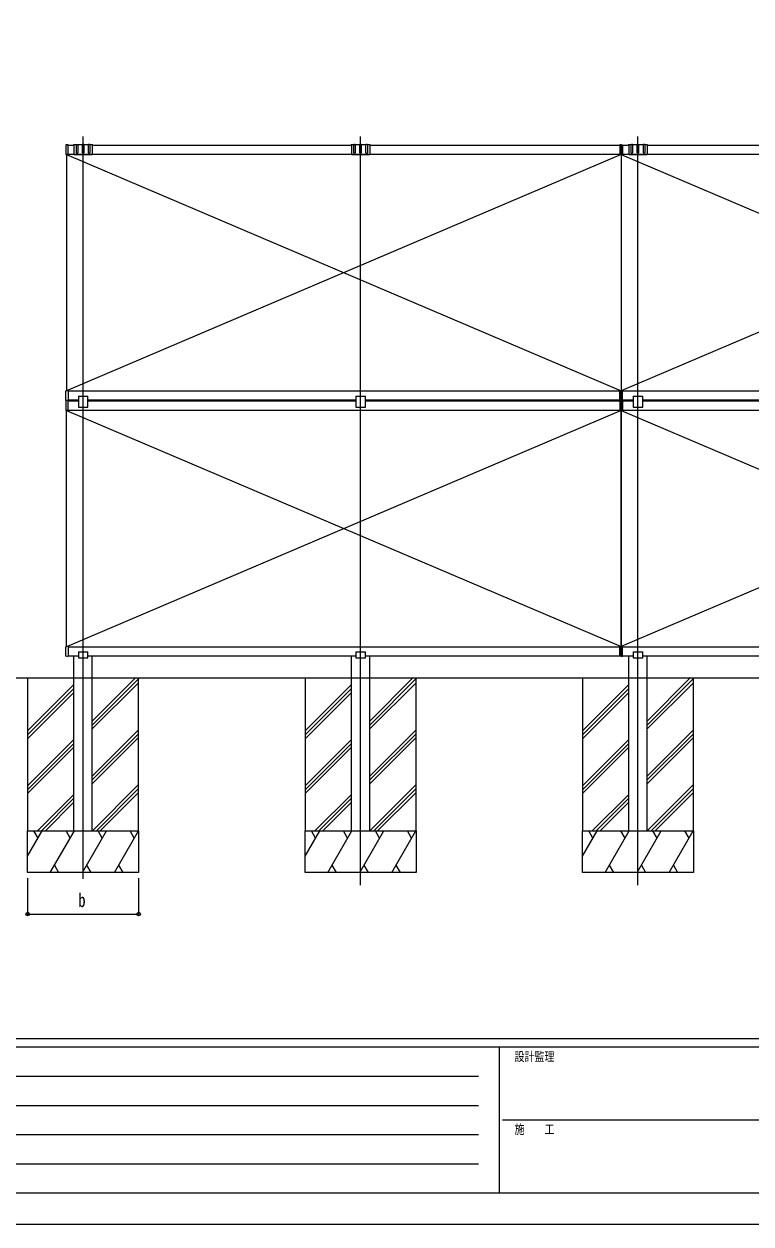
# Model space of a CAD drawing. Units: millimetres, scale not verified. Extents: x -6308 to 6308, y -4455 to 4455.
# Drawn here: x -3671 to -1050, y -4455 to -128 of the extents above; entities that cross this region are included whole.
import ezdxf
from ezdxf.enums import TextEntityAlignment as Align

# ---------------------------------------------------------------- set-up
doc = ezdxf.new("R2010")
doc.units = ezdxf.units.MM
doc.header["$LTSCALE"] = 20
for name, color, linetype in [('0-3_YKK_12', 2, 'Continuous'), ('0-4_YKK_A1', 4, 'Continuous'), ('0-5_YKK_D', 6, 'Continuous'), ('0-6_YKK_ZWAK', 7, 'Continuous')]:
    doc.layers.add(name, color=color, linetype=linetype)
doc.styles.add('ＭＳ ゴシック', font='')
doc.styles.get('ＭＳ ゴシック').set_extended_font_data('MS Gothic')

msp = doc.modelspace()

# ---------------------------------------------------------------- linework, layer by layer
at = {"layer": '0-3_YKK_12'}
for p, q in [((-3457.47, -3210.94), (-3457.47, -534.22)), ((-2457.57, -3233.21), (-2457.57, -534.22)), ((-1457.57, -3233.21), (-1457.57, -534.22))]:
    msp.add_line(p, q, dxfattribs=at)
at = {"layer": '0-4_YKK_A1'}
for p, q in [((-3520.07, -565.3), (-3520.07, -597.94)), ((-3512.39, -563.89), (-3519.13, -564.3)), ((-3512.39, -599.35), (-3519.13, -598.94)), ((-3518.07, -599.01), (-1518.07, -1450.44)), ((-3518.07, -599.01), (-3518.07, -1450.99)), ((-1518.07, -599.38), (-3518.07, -1450.99)), ((-3512.07, -565), (-3490.47, -565)), ((-3512.07, -599.05), (-3512.07, -598.37)), ((-1522.57, -599), (-3512.07, -599)), ((-3481.97, -563.5), (-3490.47, -563.5)), ((-3490.47, -563.5), (-3490.47, -597.51)), ((-3489.47, -598.51), (-3457.93, -598.51)), ((-3481.97, -592.5), (-3481.97, -563.5)), ((-3480.97, -562.5), (-3477.97, -562.5)), ((-3459.97, -563.5), (-3476.97, -563.5)), ((-3476.97, -563.5), (-3476.97, -592.5)), ((-3459.97, -592.5), (-3459.97, -563.5)), ((-3458.97, -562.5), (-3455.97, -562.5)), ((-3457.63, -598.51), (-3457.31, -598.51)), ((-3457.01, -598.51), (-3425.47, -598.51)), ((-3437.97, -563.5), (-3454.97, -563.5)), ((-3454.97, -563.5), (-3454.97, -592.5)), ((-3437.97, -592.5), (-3437.97, -563.5)), ((-3433.97, -562.5), (-3436.97, -562.5)), ((-3424.47, -563.5), (-3432.97, -563.5)), ((-3432.97, -563.5), (-3432.97, -592.5)), ((-3424.47, -563.5), (-3424.47, -597.51)), ((-3424.47, -565), (-2490.57, -565)), ((-2482.07, -563.5), (-2490.57, -563.5)), ((-2490.57, -563.5), (-2490.57, -597.51)), ((-2489.57, -598.51), (-2458.03, -598.51)), ((-2482.07, -592.5), (-2482.07, -563.5)), ((-2481.07, -562.5), (-2478.07, -562.5)), ((-2460.07, -563.5), (-2477.07, -563.5)), ((-2477.07, -563.5), (-2477.07, -592.5)), ((-2460.07, -592.5), (-2460.07, -563.5)), ((-2459.07, -562.5), (-2456.07, -562.5)), ((-2457.73, -598.51), (-2457.41, -598.51)), ((-2457.11, -598.51), (-2425.57, -598.51)), ((-2438.07, -563.5), (-2455.07, -563.5)), ((-2455.07, -563.5), (-2455.07, -592.5)), ((-2438.07, -592.5), (-2438.07, -563.5)), ((-2434.07, -562.5), (-2437.07, -562.5)), ((-2424.57, -563.5), (-2433.07, -563.5)), ((-2433.07, -563.5), (-2433.07, -592.5)), ((-2424.57, -563.5), (-2424.57, -597.51)), ((-2424.57, -565), (-1522.57, -565)), ((-1522.57, -564.34), (-1522.57, -565.14)), ((-1522.57, -565.14), (-1522.57, -598.38)), ((-1522.57, -598.38), (-1522.57, -599.18)), ((-1518.07, -563.88), (-1522.39, -564.15)), ((-1522.01, -599.38), (-1518.07, -599.38)), ((-1518.07, -564.88), (-1518.07, -598.38)), ((-1518.07, -565), (-1518.07, -1485)), ((-1518.07, -599.38), (-1518.07, -598.38)), ((-1518.07, -599.01), (-1518.07, -1450.99)), ((481.92, -599.3), (-1518.07, -1450.44)), ((-1514.13, -599.38), (-1518.07, -599.38)), ((-1518.07, -599.38), (481.92, -1450.7)), ((-1513.57, -564.34), (-1513.57, -565.14)), ((-1513.57, -565), (-1490.47, -565)), ((-1513.57, -565.14), (-1513.57, -598.38)), ((-1513.57, -598.38), (-1513.57, -599.18)), ((475.93, -599), (-1513.57, -599)), ((-1482.07, -563.5), (-1490.57, -563.5)), ((-1490.57, -563.5), (-1490.57, -597.51)), ((-1489.57, -598.51), (-1458.03, -598.51)), ((-1482.07, -592.5), (-1482.07, -563.5)), ((-1481.07, -562.5), (-1478.07, -562.5)), ((-1460.07, -563.5), (-1477.07, -563.5)), ((-1477.07, -563.5), (-1477.07, -592.5)), ((-1460.07, -592.5), (-1460.07, -563.5)), ((-1459.07, -562.5), (-1456.07, -562.5)), ((-1457.73, -598.51), (-1457.41, -598.51)), ((-1457.11, -598.51), (-1425.57, -598.51)), ((-1438.07, -563.5), (-1455.07, -563.5)), ((-1455.07, -563.5), (-1455.07, -592.5)), ((-1438.07, -592.5), (-1438.07, -563.5)), ((-1434.07, -562.5), (-1437.07, -562.5)), ((-1424.57, -563.5), (-1433.07, -563.5)), ((-1433.07, -563.5), (-1433.07, -592.5)), ((-1424.57, -563.5), (-1424.57, -597.51)), ((-1424.47, -565), (-490.57, -565)), ((-3520.07, -1484.7), (-3520.07, -1452.06)), ((-3512.39, -1450.65), (-3519.13, -1451.06)), ((-3512.07, -1450.95), (-3512.07, -1451.63)), ((-3512.07, -1451), (-1522.57, -1451)), ((-3474.77, -1469.9), (-3440.17, -1469.9)), ((-3474.77, -1469.9), (-3474.77, -1510)), ((-3440.17, -1510), (-3440.17, -1469.9)), ((-2474.87, -1469.9), (-2440.27, -1469.9)), ((-2474.87, -1469.9), (-2474.87, -1510)), ((-2440.27, -1510), (-2440.27, -1469.9)), ((-1522.57, -1451.44), (-1522.57, -1450.64)), ((-1522.57, -1484.68), (-1522.57, -1451.44)), ((-1522.01, -1450.44), (-1518.07, -1450.44)), ((-1518.07, -1450.44), (-1518.07, -1451.44)), ((-1514.13, -1450.44), (-1518.07, -1450.44)), ((-1518.07, -1484.94), (-1518.07, -1451.44)), ((-1513.57, -1451.44), (-1513.57, -1450.64)), ((-1513.57, -1451), (475.93, -1451)), ((-1513.57, -1484.68), (-1513.57, -1451.44)), ((-1474.87, -1469.9), (-1440.27, -1469.9)), ((-1474.87, -1469.9), (-1474.87, -1510)), ((-1440.27, -1510), (-1440.27, -1469.9)), ((-3520.07, -1487.8), (-3520.07, -1520.44)), ((-3512.39, -1486.11), (-3519.13, -1485.7)), ((-3512.39, -1486.39), (-3519.13, -1486.8)), ((-3474.77, -1485), (-3512.07, -1485)), ((-3512.07, -1487.5), (-3474.77, -1487.5)), ((-3474.77, -1510), (-3440.17, -1510)), ((-2474.87, -1485), (-3440.17, -1485)), ((-3440.17, -1487.5), (-2474.87, -1487.5)), ((-2474.87, -1510), (-2440.27, -1510)), ((-1522.57, -1485), (-2440.27, -1485)), ((-2440.27, -1487.5), (-1522.57, -1487.5)), ((-1522.57, -1485.47), (-1522.57, -1484.68)), ((-1522.57, -1486.84), (-1522.57, -1487.64)), ((-1522.57, -1487.64), (-1522.57, -1520.88)), ((-1518.07, -1485.94), (-1522.39, -1485.67)), ((-1518.07, -1486.38), (-1522.39, -1486.65)), ((-1518.07, -1487.38), (-1518.07, -1520.88)), ((-1518.07, -1487.5), (-1518.07, -2407.5)), ((-1513.57, -1485.47), (-1513.57, -1484.68)), ((-1474.77, -1485), (-1513.57, -1485)), ((-1513.57, -1486.84), (-1513.57, -1487.64)), ((-1513.57, -1487.5), (-1474.77, -1487.5)), ((-1513.57, -1487.64), (-1513.57, -1520.88)), ((-1474.87, -1510), (-1440.27, -1510)), ((-474.87, -1485), (-1440.17, -1485)), ((-1440.17, -1487.5), (-474.87, -1487.5)), ((-3512.39, -1521.85), (-3519.13, -1521.44)), ((-3518.07, -1521.51), (-1518.07, -2372.94)), ((-3518.07, -2373.49), (-3518.07, -1521.51)), ((-1518.07, -1521.88), (-3518.07, -2373.49)), ((-3512.07, -1521.55), (-3512.07, -1520.87)), ((-1522.57, -1521.5), (-3512.07, -1521.5)), ((-1522.57, -1520.88), (-1522.57, -1521.68)), ((-1522.01, -1521.88), (-1518.07, -1521.88)), ((-1518.07, -1521.88), (-1518.07, -1520.88)), ((-1518.07, -2373.49), (-1518.07, -1521.51)), ((481.92, -1521.8), (-1518.07, -2372.94)), ((-1514.13, -1521.88), (-1518.07, -1521.88)), ((-1518.07, -1521.88), (481.92, -2373.2)), ((-1513.57, -1520.88), (-1513.57, -1521.68)), ((475.93, -1521.5), (-1513.57, -1521.5)), ((-3520.07, -2407.2), (-3520.07, -2374.56)), ((-3512.39, -2373.15), (-3519.13, -2373.56)), ((-3512.07, -2373.45), (-3512.07, -2374.13)), ((-3512.07, -2373.5), (-1522.57, -2373.5)), ((-1522.57, -2373.94), (-1522.57, -2373.14)), ((-1522.57, -2407.18), (-1522.57, -2373.94)), ((-1522.01, -2372.94), (-1518.07, -2372.94)), ((-1518.07, -2372.94), (-1518.07, -2373.94)), ((-1514.13, -2372.94), (-1518.07, -2372.94)), ((-1518.07, -2407.44), (-1518.07, -2373.94)), ((-1513.57, -2373.94), (-1513.57, -2373.14)), ((-1513.57, -2373.5), (475.93, -2373.5)), ((-1513.57, -2407.18), (-1513.57, -2373.94)), ((-3512.39, -2408.61), (-3519.13, -2408.2)), ((-3474.77, -2407.5), (-3512.07, -2407.5)), ((-3490.47, -2487.5), (-3490.47, -2407.5)), ((-3474.77, -2392.5), (-3440.17, -2392.5)), ((-3474.77, -2392.5), (-3474.77, -2413.5)), ((-3474.77, -2413.5), (-3440.17, -2413.5)), ((-3440.17, -2413.5), (-3440.17, -2392.5)), ((-2474.87, -2407.5), (-3440.17, -2407.5)), ((-3424.47, -2487.5), (-3424.47, -2407.5)), ((-2490.57, -2487.5), (-2490.57, -2407.5)), ((-2474.87, -2392.5), (-2440.27, -2392.5)), ((-2474.87, -2392.5), (-2474.87, -2413.5)), ((-2474.87, -2413.5), (-2440.27, -2413.5)), ((-2440.27, -2413.5), (-2440.27, -2392.5)), ((-1522.57, -2407.5), (-2440.27, -2407.5)), ((-2424.57, -2487.5), (-2424.57, -2407.5)), ((-1522.57, -2407.97), (-1522.57, -2407.18)), ((-1518.07, -2408.44), (-1522.39, -2408.17)), ((-1513.57, -2407.97), (-1513.57, -2407.18)), ((-1474.87, -2407.5), (-1513.57, -2407.5)), ((-1490.57, -2487.5), (-1490.57, -2407.5)), ((-1474.87, -2392.5), (-1440.27, -2392.5)), ((-1474.87, -2392.5), (-1474.87, -2413.5)), ((-1474.87, -2413.5), (-1440.27, -2413.5)), ((-1440.27, -2413.5), (-1440.27, -2392.5)), ((-474.87, -2407.5), (-1440.27, -2407.5)), ((-1424.57, -2487.5), (-1424.57, -2407.5)), ((855.99, -2487.5), (-3899.31, -2487.5)), ((-3490.47, -3037.5), (-3490.47, -2487.5)), ((-3424.47, -3037.5), (-3424.47, -2487.5)), ((-3424.47, -2656.11), (-3255.86, -2487.5)), ((-3424.47, -2641.97), (-3270, -2487.5)), ((-3424.47, -2670.25), (-3257.47, -2503.25)), ((-2490.57, -3037.5), (-2490.57, -2487.5)), ((-2424.57, -3037.5), (-2424.57, -2487.5)), ((-2424.57, -2656.11), (-2255.96, -2487.5)), ((-2424.57, -2641.97), (-2270.1, -2487.5)), ((-2424.57, -2670.25), (-2257.57, -2503.25)), ((-1490.57, -3037.5), (-1490.57, -2487.5)), ((-1424.57, -3037.5), (-1424.57, -2487.5)), ((-1424.57, -2656.11), (-1255.96, -2487.5)), ((-1424.57, -2641.97), (-1270.1, -2487.5)), ((-1424.57, -2670.25), (-1257.57, -2503.25)), ((-3657.47, -2676.98), (-3490.47, -2509.98)), ((-3657.47, -2691.12), (-3490.47, -2524.12)), ((-3657.47, -2705.26), (-3490.47, -2538.26)), ((-2657.57, -2676.98), (-2490.57, -2509.98)), ((-2657.57, -2691.12), (-2490.57, -2524.12)), ((-2657.57, -2705.26), (-2490.57, -2538.26)), ((-1657.57, -2676.98), (-1490.57, -2509.98)), ((-1657.57, -2691.12), (-1490.57, -2524.12)), ((-1657.57, -2705.26), (-1490.57, -2538.26)), ((-3424.47, -2839.96), (-3257.47, -2672.96)), ((-2424.57, -2839.96), (-2257.57, -2672.96)), ((-1424.57, -2839.96), (-1257.57, -2672.96)), ((-3657.47, -2874.97), (-3490.47, -2707.97)), ((-3657.47, -2889.11), (-3490.47, -2722.11)), ((-3424.47, -2854.1), (-3257.47, -2687.1)), ((-3424.47, -2868.24), (-3257.47, -2701.24)), ((-2657.57, -2874.97), (-2490.57, -2707.97)), ((-2657.57, -2889.11), (-2490.57, -2722.11)), ((-2424.57, -2854.1), (-2257.57, -2687.1)), ((-2424.57, -2868.24), (-2257.57, -2701.24)), ((-1657.57, -2874.97), (-1490.57, -2707.97)), ((-1657.57, -2889.11), (-1490.57, -2722.11)), ((-1424.57, -2854.1), (-1257.57, -2687.1)), ((-1424.57, -2868.24), (-1257.57, -2701.24)), ((-3657.47, -2903.25), (-3490.47, -2736.25)), ((-2657.57, -2903.25), (-2490.57, -2736.25)), ((-1657.57, -2903.25), (-1490.57, -2736.25)), ((-3424.02, -3037.5), (-3257.47, -2870.95)), ((-3409.88, -3037.5), (-3257.47, -2885.09)), ((-2424.12, -3037.5), (-2257.57, -2870.95)), ((-2409.98, -3037.5), (-2257.57, -2885.09)), ((-1424.12, -3037.5), (-1257.57, -2870.95)), ((-1409.98, -3037.5), (-1257.57, -2885.09)), ((-3622.01, -3037.5), (-3490.47, -2905.96)), ((-3607.87, -3037.5), (-3490.47, -2920.1)), ((-3593.73, -3037.5), (-3490.47, -2934.24)), ((-3395.74, -3037.5), (-3257.47, -2899.23)), ((-2622.11, -3037.5), (-2490.57, -2905.96)), ((-2607.97, -3037.5), (-2490.57, -2920.1)), ((-2593.83, -3037.5), (-2490.57, -2934.24)), ((-2395.84, -3037.5), (-2257.57, -2899.23)), ((-1622.11, -3037.5), (-1490.57, -2905.96)), ((-1607.97, -3037.5), (-1490.57, -2920.1)), ((-1593.83, -3037.5), (-1490.57, -2934.24)), ((-1395.84, -3037.5), (-1257.57, -2899.23)), ((-3657.47, -3129.01), (-3604.64, -3037.5)), ((-3619.64, -3063.48), (-3634.64, -3037.5)), ((-3575.77, -3187.5), (-3489.17, -3037.5)), ((-3504.17, -3063.48), (-3519.17, -3037.5)), ((-3460.3, -3187.5), (-3373.7, -3037.5)), ((-3388.7, -3063.48), (-3403.7, -3037.5)), ((-3344.83, -3187.5), (-3258.23, -3037.5)), ((-3273.23, -3063.48), (-3288.23, -3037.5)), ((-2657.57, -3129.01), (-2604.74, -3037.5)), ((-2619.74, -3063.48), (-2634.74, -3037.5)), ((-2575.87, -3187.5), (-2489.27, -3037.5)), ((-2504.27, -3063.48), (-2519.27, -3037.5)), ((-2460.4, -3187.5), (-2373.8, -3037.5)), ((-2388.8, -3063.48), (-2403.8, -3037.5)), ((-2344.93, -3187.5), (-2258.33, -3037.5)), ((-2273.33, -3063.48), (-2288.33, -3037.5)), ((-1657.57, -3129.01), (-1604.74, -3037.5)), ((-1619.74, -3063.48), (-1634.74, -3037.5)), ((-1575.87, -3187.5), (-1489.27, -3037.5)), ((-1504.27, -3063.48), (-1519.27, -3037.5)), ((-1460.4, -3187.5), (-1373.8, -3037.5)), ((-1388.8, -3063.48), (-1403.8, -3037.5)), ((-1344.93, -3187.5), (-1258.33, -3037.5)), ((-1273.33, -3063.48), (-1288.33, -3037.5)), ((-3560.77, -3161.52), (-3545.77, -3187.5)), ((-3445.3, -3161.52), (-3430.3, -3187.5)), ((-3329.83, -3161.52), (-3314.83, -3187.5)), ((-2560.87, -3161.52), (-2545.87, -3187.5)), ((-2445.4, -3161.52), (-2430.4, -3187.5)), ((-2329.93, -3161.52), (-2314.93, -3187.5)), ((-1560.87, -3161.52), (-1545.87, -3187.5)), ((-1445.4, -3161.52), (-1430.4, -3187.5)), ((-1329.93, -3161.52), (-1314.93, -3187.5))]:
    msp.add_line(p, q, dxfattribs=at)
for points in [[(-3512.07, -598.37), (-3512.07, -564.87), (-3512.07, -564.19)], [(-1518.07, -564.88), (-1518.07, -563.88), (-1513.76, -564.15)], [(-3512.07, -1451.63), (-3512.07, -1485.13), (-3512.07, -1485.81)], [(-3512.07, -1520.87), (-3512.07, -1487.37), (-3512.07, -1486.69)], [(-1518.07, -1484.94), (-1518.07, -1485.94), (-1513.76, -1485.67)], [(-1518.07, -1487.38), (-1518.07, -1486.38), (-1513.76, -1486.65)], [(-3512.07, -2374.13), (-3512.07, -2407.63), (-3512.07, -2408.31)], [(-1518.07, -2407.44), (-1518.07, -2408.44), (-1513.76, -2408.17)]]:
    msp.add_lwpolyline(points, dxfattribs=at)
for points in [[(-3657.47, -3037.5), (-3257.47, -3037.5), (-3257.47, -2487.5), (-3657.47, -2487.5)], [(-2657.57, -3037.5), (-2257.57, -3037.5), (-2257.57, -2487.5), (-2657.57, -2487.5)], [(-1657.57, -3037.5), (-1257.57, -3037.5), (-1257.57, -2487.5), (-1657.57, -2487.5)], [(-3657.47, -3037.5), (-3257.47, -3037.5), (-3257.47, -3187.5), (-3657.47, -3187.5)], [(-2657.57, -3037.5), (-2257.57, -3037.5), (-2257.57, -3187.5), (-2657.57, -3187.5)], [(-1657.57, -3037.5), (-1257.57, -3037.5), (-1257.57, -3187.5), (-1657.57, -3187.5)]]:
    msp.add_lwpolyline(points, close=True, dxfattribs=at)
for centre, radius, start, end in [((-3519.07, -565.3), 1, 93.5, 180), ((-3519.07, -597.94), 1, 180, 266.5), ((-3512.37, -564.19), 0.3, 0, 93.5), ((-3512.37, -599.05), 0.3, 266.5, 0), ((-3490.47, -565.5), 2, 90, 165.52248), ((-3489.47, -597.51), 1, 180, 270), ((-3480.97, -563.5), 1, 90, 180), ((-3479.47, -592.5), 2.5, 180, 0), ((-3477.97, -563.5), 1, 0, 90), ((-3458.97, -563.5), 1, 90, 180), ((-3457.47, -592.5), 2.5, 180, 0), ((-3457.47, -598.71), 0.5, 23.57818, 156.42182), ((-3455.97, -563.5), 1, 0, 90), ((-3436.97, -563.5), 1, 90, 180), ((-3435.47, -592.5), 2.5, 180, 0), ((-3433.97, -563.5), 1, 0, 90), ((-3425.47, -597.51), 1, 270, 0), ((-3424.47, -565.5), 2, 14.47752, 90), ((-2490.57, -565.5), 2, 90, 165.52248), ((-2489.57, -597.51), 1, 180, 270), ((-2481.07, -563.5), 1, 90, 180), ((-2479.57, -592.5), 2.5, 180, 0), ((-2478.07, -563.5), 1, 0, 90), ((-2459.07, -563.5), 1, 90, 180), ((-2457.57, -592.5), 2.5, 180, 0), ((-2457.57, -598.71), 0.5, 23.57818, 156.42182), ((-2456.07, -563.5), 1, 0, 90), ((-2437.07, -563.5), 1, 90, 180), ((-2435.57, -592.5), 2.5, 180, 0), ((-2434.07, -563.5), 1, 0, 90), ((-2425.57, -597.51), 1, 270, 0), ((-2424.57, -565.5), 2, 14.47752, 90), ((-1522.37, -564.34), 0.2, 93.5, 180), ((-1522.37, -599.18), 0.201, 179.90369, 269.4192), ((-1513.78, -599.18), 0.201, 270.5808, 0.09631), ((-1513.77, -564.34), 0.2, 0, 86.5), ((-1490.57, -565.5), 2, 90, 165.52248), ((-1489.57, -597.51), 1, 180, 270), ((-1481.07, -563.5), 1, 90, 180), ((-1479.57, -592.5), 2.5, 180, 0), ((-1478.07, -563.5), 1, 0, 90), ((-1459.07, -563.5), 1, 90, 180), ((-1457.57, -592.5), 2.5, 180, 0), ((-1457.57, -598.71), 0.5, 23.57818, 156.42182), ((-1456.07, -563.5), 1, 0, 90), ((-1437.07, -563.5), 1, 90, 180), ((-1435.57, -592.5), 2.5, 180, 0), ((-1434.07, -563.5), 1, 0, 90), ((-1425.57, -597.51), 1, 270, 0), ((-1424.57, -565.5), 2, 14.47752, 90), ((-3519.07, -1452.06), 1, 93.5, 180), ((-3512.37, -1450.95), 0.3, 0, 93.5), ((-1522.37, -1450.64), 0.201, 90.5808, 180.09631), ((-1513.78, -1450.64), 0.201, 359.90369, 89.4192), ((-3519.07, -1484.7), 1, 180, 266.5), ((-3519.07, -1487.8), 1, 93.5, 180), ((-3512.37, -1485.81), 0.3, 266.5, 0), ((-3512.37, -1486.69), 0.3, 0, 93.5), ((-1522.37, -1485.47), 0.2, 180, 266.5), ((-1522.37, -1486.84), 0.2, 93.5, 180), ((-1513.77, -1485.47), 0.2, 273.5, 0), ((-1513.77, -1486.84), 0.2, 0, 86.5), ((-3519.07, -1520.44), 1, 180, 266.5), ((-3512.37, -1521.55), 0.3, 266.5, 0), ((-1522.37, -1521.68), 0.201, 179.90369, 269.4192), ((-1513.78, -1521.68), 0.201, 270.5808, 0.09631), ((-3519.07, -2374.56), 1, 93.5, 180), ((-3512.37, -2373.45), 0.3, 0, 93.5), ((-1522.37, -2373.14), 0.201, 90.5808, 180.09631), ((-1513.78, -2373.14), 0.201, 359.90369, 89.4192), ((-3519.07, -2407.2), 1, 180, 266.5), ((-3512.37, -2408.31), 0.3, 266.5, 0), ((-1522.37, -2407.97), 0.2, 180, 266.5), ((-1513.77, -2407.97), 0.2, 273.5, 0)]:
    msp.add_arc(centre, radius, start, end, dxfattribs=at)
for centre, start_param, end_param in [((-1522.01, -598.38), 4.6587856, 4.712389), ((-1514.13, -598.38), 4.712389, 4.7659923), ((-1522.01, -1451.44), 1.5707963, 1.6243997), ((-1514.13, -1451.44), 1.517193, 1.5707963), ((-1522.01, -1520.88), 4.6587856, 4.712389), ((-1514.13, -1520.88), 4.712389, 4.7659923), ((-1522.01, -2373.94), 1.5707963, 1.6243997), ((-1514.13, -2373.94), 1.517193, 1.5707963)]:
    msp.add_ellipse(centre, major_axis=(6.74, 0), ratio=0.148374, start_param=start_param, end_param=end_param, dxfattribs=at)
at = {"layer": '0-5_YKK_D'}
for p, q in [((-3657.47, -3207.5), (-3657.47, -3338.5)), ((-3257.47, -3207.5), (-3257.47, -3338.5)), ((-3657.47, -3337.5), (-3257.47, -3337.5))]:
    msp.add_line(p, q, dxfattribs=at)
for centre in [(-3657.47, -3337.5), (-3257.47, -3337.5)]:
    msp.add_circle(centre, 6.38, dxfattribs=at)
at = {"layer": '0-6_YKK_ZWAK'}
for p, q in [((5842.53, -3787.5), (-5857.47, -3787.5)), ((-1957.47, -3817.5), (-5857.47, -3817.5)), ((-1957.47, -3817.5), (-1957.47, -4342.5)), ((-7.47, -3817.5), (-1957.47, -3817.5)), ((-5793.72, -3922.5), (-2032.47, -3922.5)), ((-5793.72, -4027.5), (-2032.47, -4027.5)), ((-1946.22, -4080), (-7.47, -4080)), ((-5793.72, -4132.5), (-2032.47, -4132.5)), ((-5793.72, -4237.5), (-2032.47, -4237.5)), ((-5857.47, -4342.5), (-1957.47, -4342.5)), ((-1957.47, -4342.5), (-7.47, -4342.5))]:
    msp.add_line(p, q, dxfattribs=at)
msp.add_lwpolyline([(-6307.5, -4455), (6307.5, -4455), (6307.5, 4455), (-6307.5, 4455)], close=True, dxfattribs=at)

# ---------------------------------------------------------------- texts
at = {"layer": '0-5_YKK_D', "style": 'ＭＳ ゴシック', "width": 0.8}
msp.add_text('b', height=49.49, dxfattribs=at).set_placement((-3475.47, -3327), align=Align.BOTTOM_LEFT)
at = {"layer": '0-6_YKK_ZWAK', "style": 'ＭＳ ゴシック', "width": 0.8}
for s, p in [('設計監理', (-1902.47, -3877.5)), ('施\u3000\u3000工', (-1902.47, -4140))]:
    msp.add_text(s, height=32.99, dxfattribs=at).set_placement(p, align=Align.BOTTOM_LEFT)

doc.saveas('drawing.dxf')
